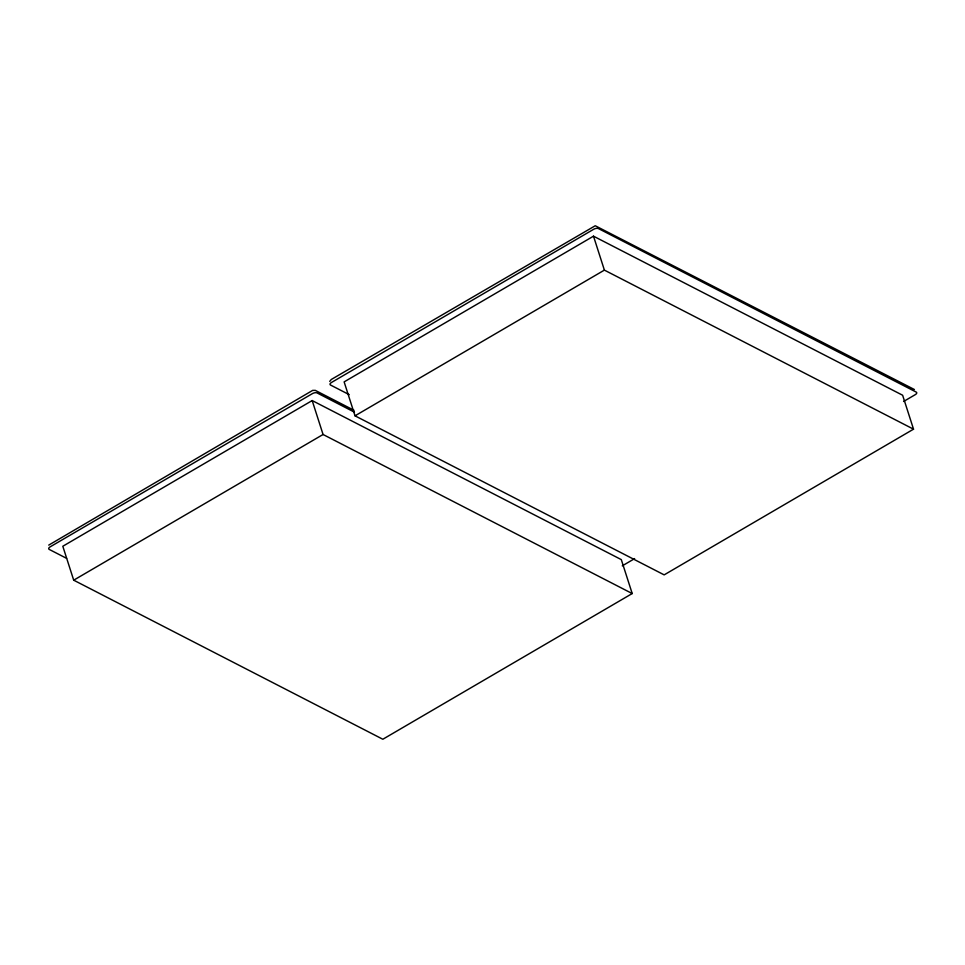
<?xml version="1.0" encoding="UTF-8"?>
<svg xmlns="http://www.w3.org/2000/svg" width="965" height="965" viewBox="0 0 965 965"><rect width="100%" height="100%" fill="white"/><g stroke="black" fill="none" stroke-linecap="round" stroke-linejoin="round"><path stroke-width="1.45" d="M329.728 381.416L331.297 379.474L595.248 225.75L914.41 389.522M48.733 545.116L312.66 390.391L315.302 390.379L354.022 410.306M312.178 400.559L62.809 546.262L73.702 580.182L382.84 739.25L632.208 593.547L621.303 559.616L312.178 400.559L323.07 434.491L632.208 593.547M593.499 236.184L344.131 381.887L355.024 415.819L664.161 574.875L913.529 429.172L902.625 395.24L593.499 236.184L604.392 270.116L913.529 429.172M73.702 580.182L323.07 434.491M355.024 415.819L604.392 270.116M622.268 565.852L633.957 559.024A3.462 1.628 -17.8 0 0 634.608 558.566M903.59 401.476L915.278 394.649A3.462 1.628 -17.8 0 0 916.195 392.08L598.409 228.56A3.462 1.628 -17.8 0 0 593.777 229.224L331.478 382.478A3.462 1.628 -17.8 0 0 330.573 385.059L349.258 394.673M354.469 412.176L317.087 392.936A3.462 1.628 -17.8 0 0 312.455 393.599L50.156 546.853A3.462 1.628 -17.8 0 0 49.251 549.423L66.609 558.361"/></g></svg>
